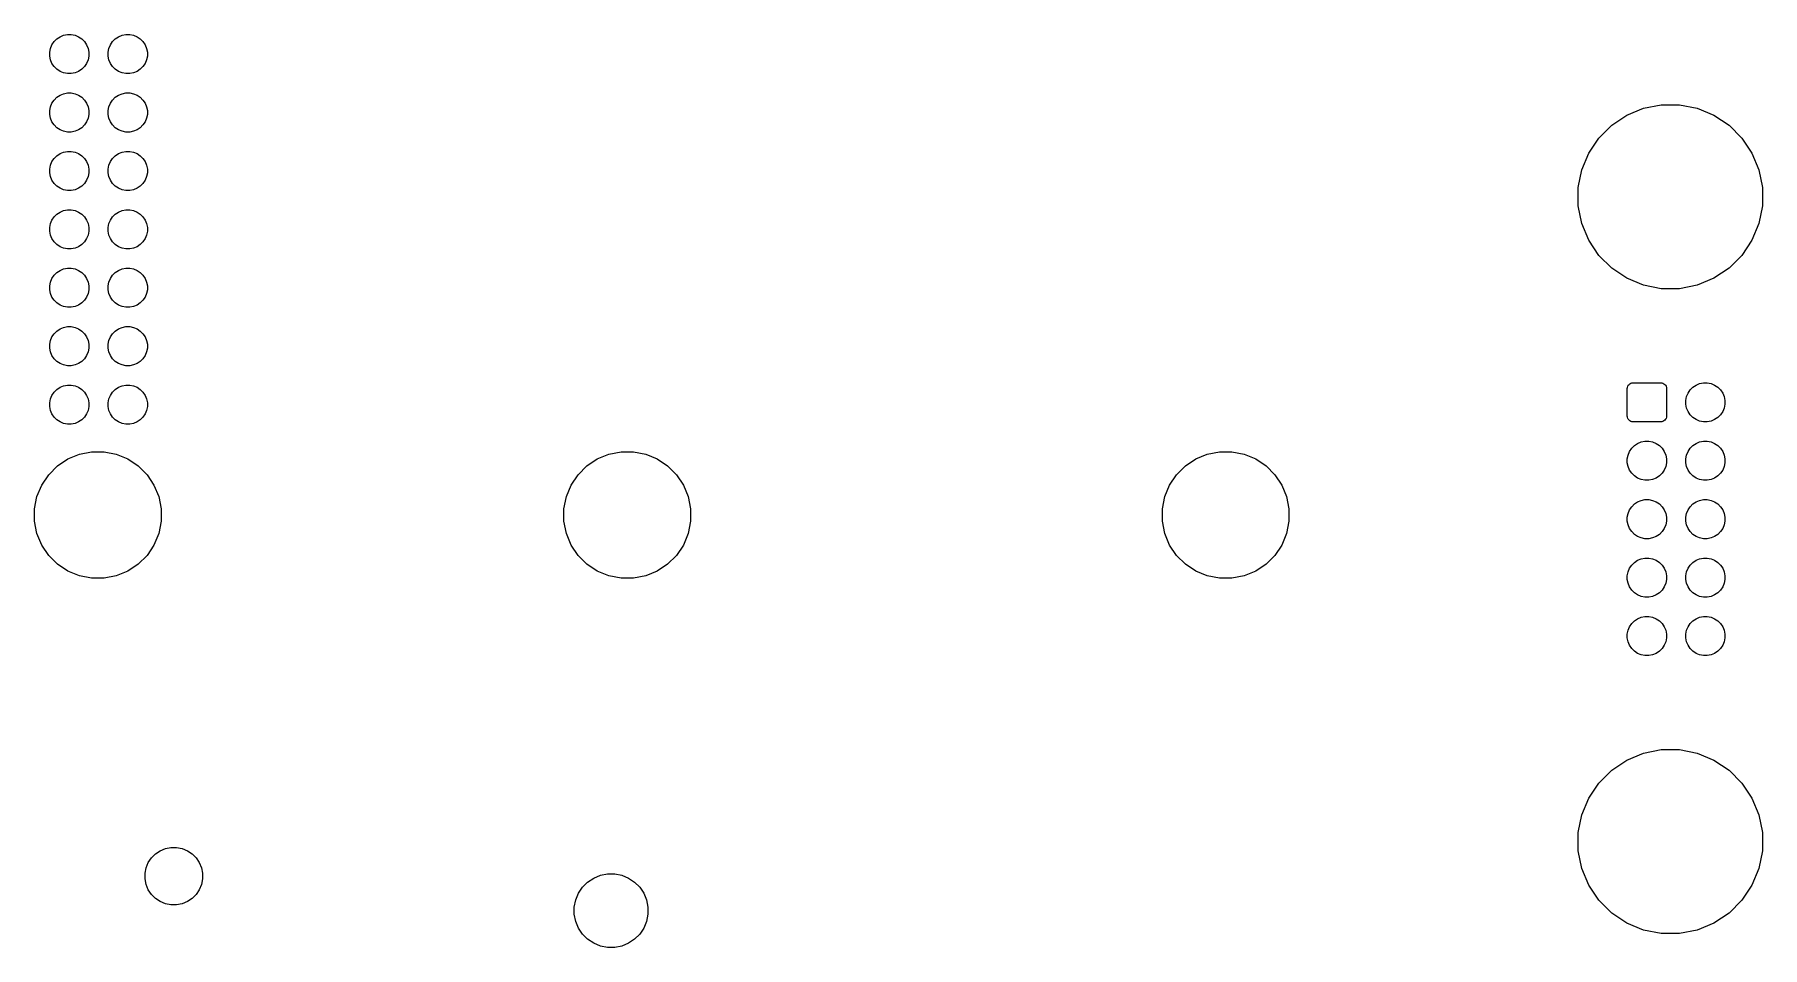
# Model space of a CAD drawing. Extents: x 52 to 127, y -189 to -26.
# Drawn here: x 52 to 127, y -146.6 to -106.9 of the extents above; entities that cross this region are included whole.
import ezdxf

# ---------------------------------------------------------------- set-up
doc = ezdxf.new("R2010")
doc.units = 0
doc.layers.add('BLACK', color=7, linetype='CONTINUOUS')

msp = doc.modelspace()

# ---------------------------------------------------------------- linework, layer by layer
at = {"layer": 'BLACK', "linetype": 'CONTINUOUS'}
for p, q in [((52.7067, -107.357), (52.7998, -107.218)), ((52.7998, -107.218), (52.9182, -107.1)), ((52.9182, -107.1), (53.0574, -107.007)), ((53.0574, -107.007), (53.2121, -106.943)), ((53.2121, -106.943), (53.3763, -106.91)), ((53.3763, -106.91), (53.5437, -106.91)), ((53.5437, -106.91), (53.7079, -106.943)), ((53.7079, -106.943), (53.8626, -107.007)), ((53.8626, -107.007), (54.0018, -107.1)), ((54.0018, -107.1), (54.1202, -107.218)), ((54.1202, -107.218), (54.2133, -107.357)), ((55.2467, -107.357), (55.3398, -107.218)), ((55.3398, -107.218), (55.4582, -107.1)), ((55.4582, -107.1), (55.5974, -107.007)), ((55.5974, -107.007), (55.7521, -106.943)), ((55.7521, -106.943), (55.9163, -106.91)), ((55.9163, -106.91), (56.0837, -106.91)), ((56.0837, -106.91), (56.2479, -106.943)), ((56.2479, -106.943), (56.4026, -107.007)), ((56.4026, -107.007), (56.5418, -107.1)), ((56.5418, -107.1), (56.6602, -107.218)), ((56.6602, -107.218), (56.7533, -107.357)), ((52.61, -107.676), (52.6427, -107.512)), ((52.61, -107.844), (52.61, -107.676)), ((52.6427, -108.008), (52.61, -107.844)), ((52.6427, -107.512), (52.7067, -107.357)), ((52.7067, -108.163), (52.6427, -108.008)), ((54.2133, -107.357), (54.2773, -107.512)), ((54.2773, -108.008), (54.2133, -108.163)), ((54.2773, -107.512), (54.31, -107.676)), ((54.31, -107.844), (54.2773, -108.008)), ((54.31, -107.676), (54.31, -107.844)), ((55.15, -107.676), (55.1827, -107.512)), ((55.15, -107.844), (55.15, -107.676)), ((55.1827, -108.008), (55.15, -107.844)), ((55.1827, -107.512), (55.2467, -107.357)), ((55.2467, -108.163), (55.1827, -108.008)), ((56.7533, -107.357), (56.8173, -107.512)), ((56.8173, -108.008), (56.7533, -108.163)), ((56.8173, -107.512), (56.85, -107.676)), ((56.85, -107.844), (56.8173, -108.008)), ((56.85, -107.676), (56.85, -107.844)), ((52.7998, -108.302), (52.7067, -108.163)), ((52.9182, -108.42), (52.7998, -108.302)), ((53.0574, -108.513), (52.9182, -108.42)), ((53.2121, -108.577), (53.0574, -108.513)), ((53.3763, -108.61), (53.2121, -108.577)), ((53.5437, -108.61), (53.3763, -108.61)), ((53.7079, -108.577), (53.5437, -108.61)), ((53.8626, -108.513), (53.7079, -108.577)), ((54.0018, -108.42), (53.8626, -108.513)), ((54.1202, -108.302), (54.0018, -108.42)), ((54.2133, -108.163), (54.1202, -108.302)), ((55.3398, -108.302), (55.2467, -108.163)), ((55.4582, -108.42), (55.3398, -108.302)), ((55.5974, -108.513), (55.4582, -108.42)), ((55.7521, -108.577), (55.5974, -108.513)), ((55.9163, -108.61), (55.7521, -108.577)), ((56.0837, -108.61), (55.9163, -108.61)), ((56.2479, -108.577), (56.0837, -108.61)), ((56.4026, -108.513), (56.2479, -108.577)), ((56.5418, -108.42), (56.4026, -108.513)), ((56.6602, -108.302), (56.5418, -108.42)), ((56.7533, -108.163), (56.6602, -108.302)), ((52.9182, -109.64), (53.0574, -109.547)), ((53.0574, -109.547), (53.2121, -109.483)), ((53.2121, -109.483), (53.3763, -109.45)), ((53.3763, -109.45), (53.5437, -109.45)), ((53.5437, -109.45), (53.7079, -109.483)), ((53.7079, -109.483), (53.8626, -109.547)), ((53.8626, -109.547), (54.0018, -109.64)), ((55.4582, -109.64), (55.5974, -109.547)), ((55.5974, -109.547), (55.7521, -109.483)), ((55.7521, -109.483), (55.9163, -109.45)), ((55.9163, -109.45), (56.0837, -109.45)), ((56.0837, -109.45), (56.2479, -109.483)), ((56.2479, -109.483), (56.4026, -109.547)), ((56.4026, -109.547), (56.5418, -109.64)), ((52.61, -110.216), (52.6427, -110.052)), ((52.61, -110.384), (52.61, -110.216)), ((52.6427, -110.052), (52.7067, -109.897)), ((52.7067, -109.897), (52.7998, -109.758)), ((52.7998, -109.758), (52.9182, -109.64)), ((54.0018, -109.64), (54.1202, -109.758)), ((54.1202, -109.758), (54.2133, -109.897)), ((54.2133, -109.897), (54.2773, -110.052)), ((54.2773, -110.052), (54.31, -110.216)), ((54.31, -110.216), (54.31, -110.384)), ((55.15, -110.216), (55.1827, -110.052)), ((55.15, -110.384), (55.15, -110.216)), ((55.1827, -110.052), (55.2467, -109.897)), ((55.2467, -109.897), (55.3398, -109.758)), ((55.3398, -109.758), (55.4582, -109.64)), ((56.5418, -109.64), (56.6602, -109.758)), ((56.6602, -109.758), (56.7533, -109.897)), ((56.7533, -109.897), (56.8173, -110.052)), ((56.8173, -110.052), (56.85, -110.216)), ((56.85, -110.216), (56.85, -110.384)), ((121.125, -110.415), (121.853, -110.114)), ((121.853, -110.114), (122.626, -109.96)), ((122.626, -109.96), (123.414, -109.96)), ((123.414, -109.96), (124.187, -110.114)), ((124.187, -110.114), (124.915, -110.415)), ((52.6427, -110.548), (52.61, -110.384)), ((52.7067, -110.703), (52.6427, -110.548)), ((52.7998, -110.842), (52.7067, -110.703)), ((52.9182, -110.96), (52.7998, -110.842)), ((53.0574, -111.053), (52.9182, -110.96)), ((53.2121, -111.117), (53.0574, -111.053)), ((53.8626, -111.053), (53.7079, -111.117)), ((54.0018, -110.96), (53.8626, -111.053)), ((54.1202, -110.842), (54.0018, -110.96)), ((54.2133, -110.703), (54.1202, -110.842)), ((54.2773, -110.548), (54.2133, -110.703)), ((54.31, -110.384), (54.2773, -110.548)), ((55.1827, -110.548), (55.15, -110.384)), ((55.2467, -110.703), (55.1827, -110.548)), ((55.3398, -110.842), (55.2467, -110.703)), ((55.4582, -110.96), (55.3398, -110.842)), ((55.5974, -111.053), (55.4582, -110.96)), ((55.7521, -111.117), (55.5974, -111.053)), ((56.4026, -111.053), (56.2479, -111.117)), ((56.5418, -110.96), (56.4026, -111.053)), ((56.6602, -110.842), (56.5418, -110.96)), ((56.7533, -110.703), (56.6602, -110.842)), ((56.8173, -110.548), (56.7533, -110.703)), ((56.85, -110.384), (56.8173, -110.548)), ((119.913, -111.41), (120.47, -110.853)), ((120.47, -110.853), (121.125, -110.415)), ((124.915, -110.415), (125.57, -110.853)), ((125.57, -110.853), (126.127, -111.41)), ((53.3763, -111.15), (53.2121, -111.117)), ((53.5437, -111.15), (53.3763, -111.15)), ((53.7079, -111.117), (53.5437, -111.15)), ((55.9163, -111.15), (55.7521, -111.117)), ((56.0837, -111.15), (55.9163, -111.15)), ((56.2479, -111.117), (56.0837, -111.15)), ((119.475, -112.065), (119.913, -111.41)), ((126.127, -111.41), (126.565, -112.065)), ((52.61, -112.756), (52.6427, -112.592)), ((52.6427, -112.592), (52.7067, -112.437)), ((52.7067, -112.437), (52.7998, -112.298)), ((52.7998, -112.298), (52.9182, -112.18)), ((52.9182, -112.18), (53.0574, -112.087)), ((53.0574, -112.087), (53.2121, -112.023)), ((53.2121, -112.023), (53.3763, -111.99)), ((53.3763, -111.99), (53.5437, -111.99)), ((53.5437, -111.99), (53.7079, -112.023)), ((53.7079, -112.023), (53.8626, -112.087)), ((53.8626, -112.087), (54.0018, -112.18)), ((54.0018, -112.18), (54.1202, -112.298)), ((54.1202, -112.298), (54.2133, -112.437)), ((54.2133, -112.437), (54.2773, -112.592)), ((54.2773, -112.592), (54.31, -112.756)), ((55.15, -112.756), (55.1827, -112.592)), ((55.1827, -112.592), (55.2467, -112.437)), ((55.2467, -112.437), (55.3398, -112.298)), ((55.3398, -112.298), (55.4582, -112.18)), ((55.4582, -112.18), (55.5974, -112.087)), ((55.5974, -112.087), (55.7521, -112.023)), ((55.7521, -112.023), (55.9163, -111.99)), ((55.9163, -111.99), (56.0837, -111.99)), ((56.0837, -111.99), (56.2479, -112.023)), ((56.2479, -112.023), (56.4026, -112.087)), ((56.4026, -112.087), (56.5418, -112.18)), ((56.5418, -112.18), (56.6602, -112.298)), ((56.6602, -112.298), (56.7533, -112.437)), ((56.7533, -112.437), (56.8173, -112.592)), ((56.8173, -112.592), (56.85, -112.756)), ((119.174, -112.793), (119.475, -112.065)), ((126.565, -112.065), (126.866, -112.793)), ((52.61, -112.924), (52.61, -112.756)), ((52.6427, -113.088), (52.61, -112.924)), ((52.7067, -113.243), (52.6427, -113.088)), ((52.7998, -113.382), (52.7067, -113.243)), ((54.2133, -113.243), (54.1202, -113.382)), ((54.2773, -113.088), (54.2133, -113.243)), ((54.31, -112.924), (54.2773, -113.088)), ((54.31, -112.756), (54.31, -112.924)), ((55.15, -112.924), (55.15, -112.756)), ((55.1827, -113.088), (55.15, -112.924)), ((55.2467, -113.243), (55.1827, -113.088)), ((55.3398, -113.382), (55.2467, -113.243)), ((56.7533, -113.243), (56.6602, -113.382)), ((56.8173, -113.088), (56.7533, -113.243)), ((56.85, -112.924), (56.8173, -113.088)), ((56.85, -112.756), (56.85, -112.924)), ((119.02, -113.566), (119.174, -112.793)), ((126.866, -112.793), (127.02, -113.566)), ((52.9182, -113.5), (52.7998, -113.382)), ((53.0574, -113.593), (52.9182, -113.5)), ((53.2121, -113.657), (53.0574, -113.593)), ((53.3763, -113.69), (53.2121, -113.657)), ((53.5437, -113.69), (53.3763, -113.69)), ((53.7079, -113.657), (53.5437, -113.69)), ((53.8626, -113.593), (53.7079, -113.657)), ((54.0018, -113.5), (53.8626, -113.593)), ((54.1202, -113.382), (54.0018, -113.5)), ((55.4582, -113.5), (55.3398, -113.382)), ((55.5974, -113.593), (55.4582, -113.5)), ((55.7521, -113.657), (55.5974, -113.593)), ((55.9163, -113.69), (55.7521, -113.657)), ((56.0837, -113.69), (55.9163, -113.69)), ((56.2479, -113.657), (56.0837, -113.69)), ((56.4026, -113.593), (56.2479, -113.657)), ((56.5418, -113.5), (56.4026, -113.593)), ((56.6602, -113.382), (56.5418, -113.5)), ((119.02, -114.354), (119.02, -113.566)), ((127.02, -113.566), (127.02, -114.354)), ((52.7067, -114.977), (52.7998, -114.838)), ((52.7998, -114.838), (52.9182, -114.72)), ((52.9182, -114.72), (53.0574, -114.627)), ((53.0574, -114.627), (53.2121, -114.563)), ((53.2121, -114.563), (53.3763, -114.53)), ((53.3763, -114.53), (53.5437, -114.53)), ((53.5437, -114.53), (53.7079, -114.563)), ((53.7079, -114.563), (53.8626, -114.627)), ((53.8626, -114.627), (54.0018, -114.72)), ((54.0018, -114.72), (54.1202, -114.838)), ((54.1202, -114.838), (54.2133, -114.977)), ((55.2467, -114.977), (55.3398, -114.838)), ((55.3398, -114.838), (55.4582, -114.72)), ((55.4582, -114.72), (55.5974, -114.627)), ((55.5974, -114.627), (55.7521, -114.563)), ((55.7521, -114.563), (55.9163, -114.53)), ((55.9163, -114.53), (56.0837, -114.53)), ((56.0837, -114.53), (56.2479, -114.563)), ((56.2479, -114.563), (56.4026, -114.627)), ((56.4026, -114.627), (56.5418, -114.72)), ((56.5418, -114.72), (56.6602, -114.838)), ((56.6602, -114.838), (56.7533, -114.977)), ((119.174, -115.127), (119.02, -114.354)), ((127.02, -114.354), (126.866, -115.127)), ((52.61, -115.296), (52.6427, -115.132)), ((52.61, -115.464), (52.61, -115.296)), ((52.6427, -115.628), (52.61, -115.464)), ((52.6427, -115.132), (52.7067, -114.977)), ((54.2133, -114.977), (54.2773, -115.132)), ((54.2773, -115.132), (54.31, -115.296)), ((54.31, -115.464), (54.2773, -115.628)), ((54.31, -115.296), (54.31, -115.464)), ((55.15, -115.296), (55.1827, -115.132)), ((55.15, -115.464), (55.15, -115.296)), ((55.1827, -115.628), (55.15, -115.464)), ((55.1827, -115.132), (55.2467, -114.977)), ((56.7533, -114.977), (56.8173, -115.132)), ((56.8173, -115.132), (56.85, -115.296)), ((56.85, -115.464), (56.8173, -115.628)), ((56.85, -115.296), (56.85, -115.464)), ((119.475, -115.855), (119.174, -115.127)), ((126.866, -115.127), (126.565, -115.855)), ((52.7067, -115.783), (52.6427, -115.628)), ((52.7998, -115.922), (52.7067, -115.783)), ((52.9182, -116.04), (52.7998, -115.922)), ((53.0574, -116.133), (52.9182, -116.04)), ((53.2121, -116.197), (53.0574, -116.133)), ((53.3763, -116.23), (53.2121, -116.197)), ((53.5437, -116.23), (53.3763, -116.23)), ((53.7079, -116.197), (53.5437, -116.23)), ((53.8626, -116.133), (53.7079, -116.197)), ((54.0018, -116.04), (53.8626, -116.133)), ((54.1202, -115.922), (54.0018, -116.04)), ((54.2133, -115.783), (54.1202, -115.922)), ((54.2773, -115.628), (54.2133, -115.783)), ((55.2467, -115.783), (55.1827, -115.628)), ((55.3398, -115.922), (55.2467, -115.783)), ((55.4582, -116.04), (55.3398, -115.922)), ((55.5974, -116.133), (55.4582, -116.04)), ((55.7521, -116.197), (55.5974, -116.133)), ((55.9163, -116.23), (55.7521, -116.197)), ((56.0837, -116.23), (55.9163, -116.23)), ((56.2479, -116.197), (56.0837, -116.23)), ((56.4026, -116.133), (56.2479, -116.197)), ((56.5418, -116.04), (56.4026, -116.133)), ((56.6602, -115.922), (56.5418, -116.04)), ((56.7533, -115.783), (56.6602, -115.922)), ((56.8173, -115.628), (56.7533, -115.783)), ((119.913, -116.51), (119.475, -115.855)), ((126.565, -115.855), (126.127, -116.51)), ((53.0574, -117.167), (53.2121, -117.103)), ((53.2121, -117.103), (53.3763, -117.07)), ((53.3763, -117.07), (53.5437, -117.07)), ((53.5437, -117.07), (53.7079, -117.103)), ((53.7079, -117.103), (53.8626, -117.167)), ((55.5974, -117.167), (55.7521, -117.103)), ((55.7521, -117.103), (55.9163, -117.07)), ((55.9163, -117.07), (56.0837, -117.07)), ((56.0837, -117.07), (56.2479, -117.103)), ((56.2479, -117.103), (56.4026, -117.167)), ((120.47, -117.067), (119.913, -116.51)), ((121.125, -117.505), (120.47, -117.067)), ((125.57, -117.067), (124.915, -117.505)), ((126.127, -116.51), (125.57, -117.067)), ((52.61, -117.836), (52.6427, -117.672)), ((52.61, -118.004), (52.61, -117.836)), ((52.6427, -117.672), (52.7067, -117.517)), ((52.7067, -117.517), (52.7998, -117.378)), ((52.7998, -117.378), (52.9182, -117.26)), ((52.9182, -117.26), (53.0574, -117.167)), ((53.8626, -117.167), (54.0018, -117.26)), ((54.0018, -117.26), (54.1202, -117.378)), ((54.1202, -117.378), (54.2133, -117.517)), ((54.2133, -117.517), (54.2773, -117.672)), ((54.2773, -117.672), (54.31, -117.836)), ((54.31, -117.836), (54.31, -118.004)), ((55.15, -117.836), (55.1827, -117.672)), ((55.15, -118.004), (55.15, -117.836)), ((55.1827, -117.672), (55.2467, -117.517)), ((55.2467, -117.517), (55.3398, -117.378)), ((55.3398, -117.378), (55.4582, -117.26)), ((55.4582, -117.26), (55.5974, -117.167)), ((56.4026, -117.167), (56.5418, -117.26)), ((56.5418, -117.26), (56.6602, -117.378)), ((56.6602, -117.378), (56.7533, -117.517)), ((56.7533, -117.517), (56.8173, -117.672)), ((56.8173, -117.672), (56.85, -117.836)), ((56.85, -117.836), (56.85, -118.004)), ((121.853, -117.806), (121.125, -117.505)), ((122.626, -117.96), (121.853, -117.806)), ((124.187, -117.806), (123.414, -117.96)), ((124.915, -117.505), (124.187, -117.806)), ((52.6427, -118.168), (52.61, -118.004)), ((52.7067, -118.323), (52.6427, -118.168)), ((52.7998, -118.462), (52.7067, -118.323)), ((52.9182, -118.58), (52.7998, -118.462)), ((53.0574, -118.673), (52.9182, -118.58)), ((54.0018, -118.58), (53.8626, -118.673)), ((54.1202, -118.462), (54.0018, -118.58)), ((54.2133, -118.323), (54.1202, -118.462)), ((54.2773, -118.168), (54.2133, -118.323)), ((54.31, -118.004), (54.2773, -118.168)), ((55.1827, -118.168), (55.15, -118.004)), ((55.2467, -118.323), (55.1827, -118.168)), ((55.3398, -118.462), (55.2467, -118.323)), ((55.4582, -118.58), (55.3398, -118.462)), ((55.5974, -118.673), (55.4582, -118.58)), ((56.5418, -118.58), (56.4026, -118.673)), ((56.6602, -118.462), (56.5418, -118.58)), ((56.7533, -118.323), (56.6602, -118.462)), ((56.8173, -118.168), (56.7533, -118.323)), ((56.85, -118.004), (56.8173, -118.168)), ((123.414, -117.96), (122.626, -117.96)), ((53.2121, -118.737), (53.0574, -118.673)), ((53.3763, -118.77), (53.2121, -118.737)), ((53.5437, -118.77), (53.3763, -118.77)), ((53.7079, -118.737), (53.5437, -118.77)), ((53.8626, -118.673), (53.7079, -118.737)), ((55.7521, -118.737), (55.5974, -118.673)), ((55.9163, -118.77), (55.7521, -118.737)), ((56.0837, -118.77), (55.9163, -118.77)), ((56.2479, -118.737), (56.0837, -118.77)), ((56.4026, -118.673), (56.2479, -118.737)), ((52.6427, -120.212), (52.7067, -120.057)), ((52.7067, -120.057), (52.7998, -119.918)), ((52.7998, -119.918), (52.9182, -119.8)), ((52.9182, -119.8), (53.0574, -119.707)), ((53.0574, -119.707), (53.2121, -119.643)), ((53.2121, -119.643), (53.3763, -119.61)), ((53.3763, -119.61), (53.5437, -119.61)), ((53.5437, -119.61), (53.7079, -119.643)), ((53.7079, -119.643), (53.8626, -119.707)), ((53.8626, -119.707), (54.0018, -119.8)), ((54.0018, -119.8), (54.1202, -119.918)), ((54.1202, -119.918), (54.2133, -120.057)), ((54.2133, -120.057), (54.2773, -120.212)), ((55.1827, -120.212), (55.2467, -120.057)), ((55.2467, -120.057), (55.3398, -119.918)), ((55.3398, -119.918), (55.4582, -119.8)), ((55.4582, -119.8), (55.5974, -119.707)), ((55.5974, -119.707), (55.7521, -119.643)), ((55.7521, -119.643), (55.9163, -119.61)), ((55.9163, -119.61), (56.0837, -119.61)), ((56.0837, -119.61), (56.2479, -119.643)), ((56.2479, -119.643), (56.4026, -119.707)), ((56.4026, -119.707), (56.5418, -119.8)), ((56.5418, -119.8), (56.6602, -119.918)), ((56.6602, -119.918), (56.7533, -120.057)), ((56.7533, -120.057), (56.8173, -120.212)), ((52.61, -120.376), (52.6427, -120.212)), ((52.61, -120.544), (52.61, -120.376)), ((52.6427, -120.708), (52.61, -120.544)), ((52.7067, -120.863), (52.6427, -120.708)), ((54.2773, -120.708), (54.2133, -120.863)), ((54.2773, -120.212), (54.31, -120.376)), ((54.31, -120.544), (54.2773, -120.708)), ((54.31, -120.376), (54.31, -120.544)), ((55.15, -120.376), (55.1827, -120.212)), ((55.15, -120.544), (55.15, -120.376)), ((55.1827, -120.708), (55.15, -120.544)), ((55.2467, -120.863), (55.1827, -120.708)), ((56.8173, -120.708), (56.7533, -120.863)), ((56.8173, -120.212), (56.85, -120.376)), ((56.85, -120.544), (56.8173, -120.708)), ((56.85, -120.376), (56.85, -120.544)), ((52.7998, -121.002), (52.7067, -120.863)), ((52.9182, -121.12), (52.7998, -121.002)), ((53.0574, -121.213), (52.9182, -121.12)), ((53.2121, -121.277), (53.0574, -121.213)), ((53.3763, -121.31), (53.2121, -121.277)), ((53.5437, -121.31), (53.3763, -121.31)), ((53.7079, -121.277), (53.5437, -121.31)), ((53.8626, -121.213), (53.7079, -121.277)), ((54.0018, -121.12), (53.8626, -121.213)), ((54.1202, -121.002), (54.0018, -121.12)), ((54.2133, -120.863), (54.1202, -121.002)), ((55.3398, -121.002), (55.2467, -120.863)), ((55.4582, -121.12), (55.3398, -121.002)), ((55.5974, -121.213), (55.4582, -121.12)), ((55.7521, -121.277), (55.5974, -121.213)), ((55.9163, -121.31), (55.7521, -121.277)), ((56.0837, -121.31), (55.9163, -121.31)), ((56.2479, -121.277), (56.0837, -121.31)), ((56.4026, -121.213), (56.2479, -121.277)), ((56.5418, -121.12), (56.4026, -121.213)), ((56.6602, -121.002), (56.5418, -121.12)), ((56.7533, -120.863), (56.6602, -121.002)), ((52.7998, -122.458), (52.9182, -122.34)), ((52.9182, -122.34), (53.0574, -122.247)), ((53.0574, -122.247), (53.2121, -122.183)), ((53.2121, -122.183), (53.3763, -122.15)), ((53.3763, -122.15), (53.5437, -122.15)), ((53.5437, -122.15), (53.7079, -122.183)), ((53.7079, -122.183), (53.8626, -122.247)), ((53.8626, -122.247), (54.0018, -122.34)), ((54.0018, -122.34), (54.1202, -122.458)), ((55.3398, -122.458), (55.4582, -122.34)), ((55.4582, -122.34), (55.5974, -122.247)), ((55.5974, -122.247), (55.7521, -122.183)), ((55.7521, -122.183), (55.9163, -122.15)), ((55.9163, -122.15), (56.0837, -122.15)), ((56.0837, -122.15), (56.2479, -122.183)), ((56.2479, -122.183), (56.4026, -122.247)), ((56.4026, -122.247), (56.5418, -122.34)), ((56.5418, -122.34), (56.6602, -122.458)), ((121.15, -122.3), (121.155, -122.251)), ((121.15, -123.5), (121.15, -122.3)), ((121.155, -122.251), (121.169, -122.204)), ((121.169, -122.204), (121.192, -122.161)), ((121.192, -122.161), (121.223, -122.123)), ((121.223, -122.123), (121.261, -122.092)), ((121.261, -122.092), (121.304, -122.069)), ((121.304, -122.069), (121.351, -122.055)), ((121.351, -122.055), (121.4, -122.05)), ((121.4, -122.05), (122.6, -122.05)), ((122.6, -122.05), (122.649, -122.055)), ((122.649, -122.055), (122.696, -122.069)), ((122.696, -122.069), (122.739, -122.092)), ((122.739, -122.092), (122.777, -122.123)), ((122.777, -122.123), (122.808, -122.161)), ((122.808, -122.161), (122.831, -122.204)), ((122.831, -122.204), (122.845, -122.251)), ((122.845, -122.251), (122.85, -122.3)), ((122.85, -122.3), (122.85, -123.5)), ((123.787, -122.497), (123.88, -122.358)), ((123.88, -122.358), (123.998, -122.24)), ((123.998, -122.24), (124.137, -122.147)), ((124.137, -122.147), (124.292, -122.083)), ((124.292, -122.083), (124.456, -122.05)), ((124.456, -122.05), (124.624, -122.05)), ((124.624, -122.05), (124.788, -122.083)), ((124.788, -122.083), (124.943, -122.147)), ((124.943, -122.147), (125.082, -122.24)), ((125.082, -122.24), (125.2, -122.358)), ((125.2, -122.358), (125.293, -122.497)), ((52.61, -122.916), (52.6427, -122.752)), ((52.61, -123.084), (52.61, -122.916)), ((52.6427, -123.248), (52.61, -123.084)), ((52.6427, -122.752), (52.7067, -122.597)), ((52.7067, -122.597), (52.7998, -122.458)), ((54.1202, -122.458), (54.2133, -122.597)), ((54.2133, -122.597), (54.2773, -122.752)), ((54.2773, -122.752), (54.31, -122.916)), ((54.31, -123.084), (54.2773, -123.248)), ((54.31, -122.916), (54.31, -123.084)), ((55.15, -122.916), (55.1827, -122.752)), ((55.15, -123.084), (55.15, -122.916)), ((55.1827, -123.248), (55.15, -123.084)), ((55.1827, -122.752), (55.2467, -122.597)), ((55.2467, -122.597), (55.3398, -122.458)), ((56.6602, -122.458), (56.7533, -122.597)), ((56.7533, -122.597), (56.8173, -122.752)), ((56.8173, -122.752), (56.85, -122.916)), ((56.85, -123.084), (56.8173, -123.248)), ((56.85, -122.916), (56.85, -123.084)), ((123.69, -122.816), (123.723, -122.652)), ((123.69, -122.984), (123.69, -122.816)), ((123.723, -123.148), (123.69, -122.984)), ((123.723, -122.652), (123.787, -122.497)), ((125.293, -122.497), (125.357, -122.652)), ((125.357, -122.652), (125.39, -122.816)), ((125.39, -122.984), (125.357, -123.148)), ((125.39, -122.816), (125.39, -122.984)), ((52.7067, -123.403), (52.6427, -123.248)), ((52.7998, -123.542), (52.7067, -123.403)), ((52.9182, -123.66), (52.7998, -123.542)), ((53.0574, -123.753), (52.9182, -123.66)), ((53.2121, -123.817), (53.0574, -123.753)), ((53.3763, -123.85), (53.2121, -123.817)), ((53.5437, -123.85), (53.3763, -123.85)), ((53.7079, -123.817), (53.5437, -123.85)), ((53.8626, -123.753), (53.7079, -123.817)), ((54.0018, -123.66), (53.8626, -123.753)), ((54.1202, -123.542), (54.0018, -123.66)), ((54.2133, -123.403), (54.1202, -123.542)), ((54.2773, -123.248), (54.2133, -123.403)), ((55.2467, -123.403), (55.1827, -123.248)), ((55.3398, -123.542), (55.2467, -123.403)), ((55.4582, -123.66), (55.3398, -123.542)), ((55.5974, -123.753), (55.4582, -123.66)), ((55.7521, -123.817), (55.5974, -123.753)), ((55.9163, -123.85), (55.7521, -123.817)), ((56.0837, -123.85), (55.9163, -123.85)), ((56.2479, -123.817), (56.0837, -123.85)), ((56.4026, -123.753), (56.2479, -123.817)), ((56.5418, -123.66), (56.4026, -123.753)), ((56.6602, -123.542), (56.5418, -123.66)), ((56.7533, -123.403), (56.6602, -123.542)), ((56.8173, -123.248), (56.7533, -123.403)), ((121.155, -123.549), (121.15, -123.5)), ((121.169, -123.596), (121.155, -123.549)), ((121.192, -123.639), (121.169, -123.596)), ((121.223, -123.677), (121.192, -123.639)), ((121.261, -123.708), (121.223, -123.677)), ((121.304, -123.731), (121.261, -123.708)), ((121.351, -123.745), (121.304, -123.731)), ((121.4, -123.75), (121.351, -123.745)), ((122.6, -123.75), (121.4, -123.75)), ((122.649, -123.745), (122.6, -123.75)), ((122.696, -123.731), (122.649, -123.745)), ((122.739, -123.708), (122.696, -123.731)), ((122.777, -123.677), (122.739, -123.708)), ((122.808, -123.639), (122.777, -123.677)), ((122.831, -123.596), (122.808, -123.639)), ((122.845, -123.549), (122.831, -123.596)), ((122.85, -123.5), (122.845, -123.549)), ((123.787, -123.303), (123.723, -123.148)), ((123.88, -123.442), (123.787, -123.303)), ((123.998, -123.56), (123.88, -123.442)), ((124.137, -123.653), (123.998, -123.56)), ((124.292, -123.717), (124.137, -123.653)), ((124.456, -123.75), (124.292, -123.717)), ((124.624, -123.75), (124.456, -123.75)), ((124.788, -123.717), (124.624, -123.75)), ((124.943, -123.653), (124.788, -123.717)), ((125.082, -123.56), (124.943, -123.653)), ((125.2, -123.442), (125.082, -123.56)), ((125.293, -123.303), (125.2, -123.442)), ((125.357, -123.148), (125.293, -123.303)), ((121.752, -124.623), (121.916, -124.59)), ((121.916, -124.59), (122.084, -124.59)), ((122.084, -124.59), (122.248, -124.623)), ((124.292, -124.623), (124.456, -124.59)), ((124.456, -124.59), (124.624, -124.59)), ((124.624, -124.59), (124.788, -124.623)), ((52.947, -125.664), (53.3974, -125.363)), ((53.3974, -125.363), (53.8979, -125.156)), ((53.8979, -125.156), (54.4291, -125.05)), ((54.4291, -125.05), (54.9709, -125.05)), ((54.9709, -125.05), (55.5021, -125.156)), ((55.5021, -125.156), (56.0026, -125.363)), ((56.0026, -125.363), (56.453, -125.664)), ((75.947, -125.664), (76.3974, -125.363)), ((76.3974, -125.363), (76.8979, -125.156)), ((76.8979, -125.156), (77.4291, -125.05)), ((77.4291, -125.05), (77.9709, -125.05)), ((77.9709, -125.05), (78.5021, -125.156)), ((78.5021, -125.156), (79.0026, -125.363)), ((79.0026, -125.363), (79.453, -125.664)), ((101.947, -125.664), (102.397, -125.363)), ((102.397, -125.363), (102.898, -125.156)), ((102.898, -125.156), (103.429, -125.05)), ((103.429, -125.05), (103.971, -125.05)), ((103.971, -125.05), (104.502, -125.156)), ((104.502, -125.156), (105.003, -125.363)), ((105.003, -125.363), (105.453, -125.664)), ((121.15, -125.356), (121.183, -125.192)), ((121.15, -125.524), (121.15, -125.356)), ((121.183, -125.192), (121.247, -125.037)), ((121.247, -125.037), (121.34, -124.898)), ((121.34, -124.898), (121.458, -124.78)), ((121.458, -124.78), (121.597, -124.687)), ((121.597, -124.687), (121.752, -124.623)), ((122.248, -124.623), (122.403, -124.687)), ((122.403, -124.687), (122.542, -124.78)), ((122.542, -124.78), (122.66, -124.898)), ((122.66, -124.898), (122.753, -125.037)), ((122.753, -125.037), (122.817, -125.192)), ((122.817, -125.192), (122.85, -125.356)), ((122.85, -125.356), (122.85, -125.524)), ((123.69, -125.356), (123.723, -125.192)), ((123.69, -125.524), (123.69, -125.356)), ((123.723, -125.192), (123.787, -125.037)), ((123.787, -125.037), (123.88, -124.898)), ((123.88, -124.898), (123.998, -124.78)), ((123.998, -124.78), (124.137, -124.687)), ((124.137, -124.687), (124.292, -124.623)), ((124.788, -124.623), (124.943, -124.687)), ((124.943, -124.687), (125.082, -124.78)), ((125.082, -124.78), (125.2, -124.898)), ((125.2, -124.898), (125.293, -125.037)), ((125.293, -125.037), (125.357, -125.192)), ((125.357, -125.192), (125.39, -125.356)), ((125.39, -125.356), (125.39, -125.524)), ((52.263, -126.497), (52.5639, -126.047)), ((52.5639, -126.047), (52.947, -125.664)), ((56.453, -125.664), (56.8361, -126.047)), ((56.8361, -126.047), (57.137, -126.497)), ((75.263, -126.497), (75.5639, -126.047)), ((75.5639, -126.047), (75.947, -125.664)), ((79.453, -125.664), (79.8361, -126.047)), ((79.8361, -126.047), (80.137, -126.497)), ((101.263, -126.497), (101.564, -126.047)), ((101.564, -126.047), (101.947, -125.664)), ((105.453, -125.664), (105.836, -126.047)), ((105.836, -126.047), (106.137, -126.497)), ((121.183, -125.688), (121.15, -125.524)), ((121.247, -125.843), (121.183, -125.688)), ((121.34, -125.982), (121.247, -125.843)), ((121.458, -126.1), (121.34, -125.982)), ((121.597, -126.193), (121.458, -126.1)), ((122.542, -126.1), (122.403, -126.193)), ((122.66, -125.982), (122.542, -126.1)), ((122.753, -125.843), (122.66, -125.982)), ((122.817, -125.688), (122.753, -125.843)), ((122.85, -125.524), (122.817, -125.688)), ((123.723, -125.688), (123.69, -125.524)), ((123.787, -125.843), (123.723, -125.688)), ((123.88, -125.982), (123.787, -125.843)), ((123.998, -126.1), (123.88, -125.982)), ((124.137, -126.193), (123.998, -126.1)), ((125.082, -126.1), (124.943, -126.193)), ((125.2, -125.982), (125.082, -126.1)), ((125.293, -125.843), (125.2, -125.982)), ((125.357, -125.688), (125.293, -125.843)), ((125.39, -125.524), (125.357, -125.688)), ((52.0557, -126.998), (52.263, -126.497)), ((57.137, -126.497), (57.3443, -126.998)), ((75.0557, -126.998), (75.263, -126.497)), ((80.137, -126.497), (80.3443, -126.998)), ((101.056, -126.998), (101.263, -126.497)), ((106.137, -126.497), (106.344, -126.998)), ((121.752, -126.257), (121.597, -126.193)), ((121.916, -126.29), (121.752, -126.257)), ((122.084, -126.29), (121.916, -126.29)), ((122.248, -126.257), (122.084, -126.29)), ((122.403, -126.193), (122.248, -126.257)), ((124.292, -126.257), (124.137, -126.193)), ((124.456, -126.29), (124.292, -126.257)), ((124.624, -126.29), (124.456, -126.29)), ((124.788, -126.257), (124.624, -126.29)), ((124.943, -126.193), (124.788, -126.257)), ((51.95, -127.529), (52.0557, -126.998)), ((51.95, -128.071), (51.95, -127.529)), ((57.3443, -126.998), (57.45, -127.529)), ((57.45, -127.529), (57.45, -128.071)), ((74.95, -127.529), (75.0557, -126.998)), ((74.95, -128.071), (74.95, -127.529)), ((80.3443, -126.998), (80.45, -127.529)), ((80.45, -127.529), (80.45, -128.071)), ((100.95, -127.529), (101.056, -126.998)), ((100.95, -128.071), (100.95, -127.529)), ((106.344, -126.998), (106.45, -127.529)), ((106.45, -127.529), (106.45, -128.071)), ((121.183, -127.732), (121.247, -127.577)), ((121.247, -127.577), (121.34, -127.438)), ((121.34, -127.438), (121.458, -127.32)), ((121.458, -127.32), (121.597, -127.227)), ((121.597, -127.227), (121.752, -127.163)), ((121.752, -127.163), (121.916, -127.13)), ((121.916, -127.13), (122.084, -127.13)), ((122.084, -127.13), (122.248, -127.163)), ((122.248, -127.163), (122.403, -127.227)), ((122.403, -127.227), (122.542, -127.32)), ((122.542, -127.32), (122.66, -127.438)), ((122.66, -127.438), (122.753, -127.577)), ((122.753, -127.577), (122.817, -127.732)), ((123.723, -127.732), (123.787, -127.577)), ((123.787, -127.577), (123.88, -127.438)), ((123.88, -127.438), (123.998, -127.32)), ((123.998, -127.32), (124.137, -127.227)), ((124.137, -127.227), (124.292, -127.163)), ((124.292, -127.163), (124.456, -127.13)), ((124.456, -127.13), (124.624, -127.13)), ((124.624, -127.13), (124.788, -127.163)), ((124.788, -127.163), (124.943, -127.227)), ((124.943, -127.227), (125.082, -127.32)), ((125.082, -127.32), (125.2, -127.438)), ((125.2, -127.438), (125.293, -127.577)), ((125.293, -127.577), (125.357, -127.732)), ((52.0557, -128.602), (51.95, -128.071)), ((57.45, -128.071), (57.3443, -128.602)), ((75.0557, -128.602), (74.95, -128.071)), ((80.45, -128.071), (80.3443, -128.602)), ((101.056, -128.602), (100.95, -128.071)), ((106.45, -128.071), (106.344, -128.602)), ((121.15, -127.896), (121.183, -127.732)), ((121.15, -128.064), (121.15, -127.896)), ((121.183, -128.228), (121.15, -128.064)), ((121.247, -128.383), (121.183, -128.228)), ((122.817, -128.228), (122.753, -128.383)), ((122.817, -127.732), (122.85, -127.896)), ((122.85, -128.064), (122.817, -128.228)), ((122.85, -127.896), (122.85, -128.064)), ((123.69, -127.896), (123.723, -127.732)), ((123.69, -128.064), (123.69, -127.896)), ((123.723, -128.228), (123.69, -128.064)), ((123.787, -128.383), (123.723, -128.228)), ((125.357, -128.228), (125.293, -128.383)), ((125.357, -127.732), (125.39, -127.896)), ((125.39, -128.064), (125.357, -128.228)), ((125.39, -127.896), (125.39, -128.064)), ((52.263, -129.103), (52.0557, -128.602)), ((52.5639, -129.553), (52.263, -129.103)), ((57.137, -129.103), (56.8361, -129.553)), ((57.3443, -128.602), (57.137, -129.103)), ((75.263, -129.103), (75.0557, -128.602)), ((75.5639, -129.553), (75.263, -129.103)), ((80.137, -129.103), (79.8361, -129.553)), ((80.3443, -128.602), (80.137, -129.103)), ((101.263, -129.103), (101.056, -128.602)), ((101.564, -129.553), (101.263, -129.103)), ((106.137, -129.103), (105.836, -129.553)), ((106.344, -128.602), (106.137, -129.103)), ((121.34, -128.522), (121.247, -128.383)), ((121.458, -128.64), (121.34, -128.522)), ((121.597, -128.733), (121.458, -128.64)), ((121.752, -128.797), (121.597, -128.733)), ((121.916, -128.83), (121.752, -128.797)), ((122.084, -128.83), (121.916, -128.83)), ((122.248, -128.797), (122.084, -128.83)), ((122.403, -128.733), (122.248, -128.797)), ((122.542, -128.64), (122.403, -128.733)), ((122.66, -128.522), (122.542, -128.64)), ((122.753, -128.383), (122.66, -128.522)), ((123.88, -128.522), (123.787, -128.383)), ((123.998, -128.64), (123.88, -128.522)), ((124.137, -128.733), (123.998, -128.64)), ((124.292, -128.797), (124.137, -128.733)), ((124.456, -128.83), (124.292, -128.797)), ((124.624, -128.83), (124.456, -128.83)), ((124.788, -128.797), (124.624, -128.83)), ((124.943, -128.733), (124.788, -128.797)), ((125.082, -128.64), (124.943, -128.733)), ((125.2, -128.522), (125.082, -128.64)), ((125.293, -128.383), (125.2, -128.522)), ((52.947, -129.936), (52.5639, -129.553)), ((56.8361, -129.553), (56.453, -129.936)), ((75.947, -129.936), (75.5639, -129.553)), ((79.8361, -129.553), (79.453, -129.936)), ((101.947, -129.936), (101.564, -129.553)), ((105.836, -129.553), (105.453, -129.936)), ((121.34, -129.978), (121.458, -129.86)), ((121.458, -129.86), (121.597, -129.767)), ((121.597, -129.767), (121.752, -129.703)), ((121.752, -129.703), (121.916, -129.67)), ((121.916, -129.67), (122.084, -129.67)), ((122.084, -129.67), (122.248, -129.703)), ((122.248, -129.703), (122.403, -129.767)), ((122.403, -129.767), (122.542, -129.86)), ((122.542, -129.86), (122.66, -129.978)), ((123.88, -129.978), (123.998, -129.86)), ((123.998, -129.86), (124.137, -129.767)), ((124.137, -129.767), (124.292, -129.703)), ((124.292, -129.703), (124.456, -129.67)), ((124.456, -129.67), (124.624, -129.67)), ((124.624, -129.67), (124.788, -129.703)), ((124.788, -129.703), (124.943, -129.767)), ((124.943, -129.767), (125.082, -129.86)), ((125.082, -129.86), (125.2, -129.978)), ((53.3974, -130.237), (52.947, -129.936)), ((53.8979, -130.444), (53.3974, -130.237)), ((54.4291, -130.55), (53.8979, -130.444)), ((54.9709, -130.55), (54.4291, -130.55)), ((55.5021, -130.444), (54.9709, -130.55)), ((56.0026, -130.237), (55.5021, -130.444)), ((56.453, -129.936), (56.0026, -130.237)), ((76.3974, -130.237), (75.947, -129.936)), ((76.8979, -130.444), (76.3974, -130.237)), ((77.4291, -130.55), (76.8979, -130.444)), ((77.9709, -130.55), (77.4291, -130.55)), ((78.5021, -130.444), (77.9709, -130.55)), ((79.0026, -130.237), (78.5021, -130.444)), ((79.453, -129.936), (79.0026, -130.237)), ((102.397, -130.237), (101.947, -129.936)), ((102.898, -130.444), (102.397, -130.237)), ((103.429, -130.55), (102.898, -130.444)), ((103.971, -130.55), (103.429, -130.55)), ((104.502, -130.444), (103.971, -130.55)), ((105.003, -130.237), (104.502, -130.444)), ((105.453, -129.936), (105.003, -130.237)), ((121.15, -130.436), (121.183, -130.272)), ((121.15, -130.604), (121.15, -130.436)), ((121.183, -130.768), (121.15, -130.604)), ((121.183, -130.272), (121.247, -130.117)), ((121.247, -130.117), (121.34, -129.978)), ((122.66, -129.978), (122.753, -130.117)), ((122.753, -130.117), (122.817, -130.272)), ((122.817, -130.272), (122.85, -130.436)), ((122.85, -130.604), (122.817, -130.768)), ((122.85, -130.436), (122.85, -130.604)), ((123.69, -130.436), (123.723, -130.272)), ((123.69, -130.604), (123.69, -130.436)), ((123.723, -130.768), (123.69, -130.604)), ((123.723, -130.272), (123.787, -130.117)), ((123.787, -130.117), (123.88, -129.978)), ((125.2, -129.978), (125.293, -130.117)), ((125.293, -130.117), (125.357, -130.272)), ((125.357, -130.272), (125.39, -130.436)), ((125.39, -130.604), (125.357, -130.768)), ((125.39, -130.436), (125.39, -130.604)), ((121.247, -130.923), (121.183, -130.768)), ((121.34, -131.062), (121.247, -130.923)), ((121.458, -131.18), (121.34, -131.062)), ((121.597, -131.273), (121.458, -131.18)), ((121.752, -131.337), (121.597, -131.273)), ((121.916, -131.37), (121.752, -131.337)), ((122.084, -131.37), (121.916, -131.37)), ((122.248, -131.337), (122.084, -131.37)), ((122.403, -131.273), (122.248, -131.337)), ((122.542, -131.18), (122.403, -131.273)), ((122.66, -131.062), (122.542, -131.18)), ((122.753, -130.923), (122.66, -131.062)), ((122.817, -130.768), (122.753, -130.923)), ((123.787, -130.923), (123.723, -130.768)), ((123.88, -131.062), (123.787, -130.923)), ((123.998, -131.18), (123.88, -131.062)), ((124.137, -131.273), (123.998, -131.18)), ((124.292, -131.337), (124.137, -131.273)), ((124.456, -131.37), (124.292, -131.337)), ((124.624, -131.37), (124.456, -131.37)), ((124.788, -131.337), (124.624, -131.37)), ((124.943, -131.273), (124.788, -131.337)), ((125.082, -131.18), (124.943, -131.273)), ((125.2, -131.062), (125.082, -131.18)), ((125.293, -130.923), (125.2, -131.062)), ((125.357, -130.768), (125.293, -130.923)), ((121.15, -132.976), (121.183, -132.812)), ((121.183, -132.812), (121.247, -132.657)), ((121.247, -132.657), (121.34, -132.518)), ((121.34, -132.518), (121.458, -132.4)), ((121.458, -132.4), (121.597, -132.307)), ((121.597, -132.307), (121.752, -132.243)), ((121.752, -132.243), (121.916, -132.21)), ((121.916, -132.21), (122.084, -132.21)), ((122.084, -132.21), (122.248, -132.243)), ((122.248, -132.243), (122.403, -132.307)), ((122.403, -132.307), (122.542, -132.4)), ((122.542, -132.4), (122.66, -132.518)), ((122.66, -132.518), (122.753, -132.657)), ((122.753, -132.657), (122.817, -132.812)), ((122.817, -132.812), (122.85, -132.976)), ((123.69, -132.976), (123.723, -132.812)), ((123.723, -132.812), (123.787, -132.657)), ((123.787, -132.657), (123.88, -132.518)), ((123.88, -132.518), (123.998, -132.4)), ((123.998, -132.4), (124.137, -132.307)), ((124.137, -132.307), (124.292, -132.243)), ((124.292, -132.243), (124.456, -132.21)), ((124.456, -132.21), (124.624, -132.21)), ((124.624, -132.21), (124.788, -132.243)), ((124.788, -132.243), (124.943, -132.307)), ((124.943, -132.307), (125.082, -132.4)), ((125.082, -132.4), (125.2, -132.518)), ((125.2, -132.518), (125.293, -132.657)), ((125.293, -132.657), (125.357, -132.812)), ((125.357, -132.812), (125.39, -132.976)), ((121.15, -133.144), (121.15, -132.976)), ((121.183, -133.308), (121.15, -133.144)), ((121.247, -133.463), (121.183, -133.308)), ((121.34, -133.602), (121.247, -133.463)), ((121.458, -133.72), (121.34, -133.602)), ((122.66, -133.602), (122.542, -133.72)), ((122.753, -133.463), (122.66, -133.602)), ((122.817, -133.308), (122.753, -133.463)), ((122.85, -133.144), (122.817, -133.308)), ((122.85, -132.976), (122.85, -133.144)), ((123.69, -133.144), (123.69, -132.976)), ((123.723, -133.308), (123.69, -133.144)), ((123.787, -133.463), (123.723, -133.308)), ((123.88, -133.602), (123.787, -133.463)), ((123.998, -133.72), (123.88, -133.602)), ((125.2, -133.602), (125.082, -133.72)), ((125.293, -133.463), (125.2, -133.602)), ((125.357, -133.308), (125.293, -133.463)), ((125.39, -133.144), (125.357, -133.308)), ((125.39, -132.976), (125.39, -133.144)), ((121.597, -133.813), (121.458, -133.72)), ((121.752, -133.877), (121.597, -133.813)), ((121.916, -133.91), (121.752, -133.877)), ((122.084, -133.91), (121.916, -133.91)), ((122.248, -133.877), (122.084, -133.91)), ((122.403, -133.813), (122.248, -133.877)), ((122.542, -133.72), (122.403, -133.813)), ((124.137, -133.813), (123.998, -133.72)), ((124.292, -133.877), (124.137, -133.813)), ((124.456, -133.91), (124.292, -133.877)), ((124.624, -133.91), (124.456, -133.91)), ((124.788, -133.877), (124.624, -133.91)), ((124.943, -133.813), (124.788, -133.877)), ((125.082, -133.72), (124.943, -133.813)), ((121.853, -138.154), (122.626, -138)), ((122.626, -138), (123.414, -138)), ((123.414, -138), (124.187, -138.154)), ((120.47, -138.893), (121.125, -138.455)), ((121.125, -138.455), (121.853, -138.154)), ((124.187, -138.154), (124.915, -138.455)), ((124.915, -138.455), (125.57, -138.893)), ((119.475, -140.105), (119.913, -139.45)), ((119.913, -139.45), (120.47, -138.893)), ((125.57, -138.893), (126.127, -139.45)), ((126.127, -139.45), (126.565, -140.105)), ((119.174, -140.833), (119.475, -140.105)), ((126.565, -140.105), (126.866, -140.833)), ((119.02, -141.606), (119.174, -140.833)), ((126.866, -140.833), (127.02, -141.606)), ((119.02, -142.394), (119.02, -141.606)), ((127.02, -141.606), (127.02, -142.394)), ((57.0291, -142.703), (57.2032, -142.529)), ((57.2032, -142.529), (57.4079, -142.392)), ((57.4079, -142.392), (57.6354, -142.298)), ((57.6354, -142.298), (57.8769, -142.25)), ((57.8769, -142.25), (58.1231, -142.25)), ((58.1231, -142.25), (58.3646, -142.298)), ((58.3646, -142.298), (58.5921, -142.392)), ((58.5921, -142.392), (58.7968, -142.529)), ((58.7968, -142.529), (58.9709, -142.703)), ((119.174, -143.167), (119.02, -142.394)), ((127.02, -142.394), (126.866, -143.167)), ((56.75, -143.377), (56.798, -143.135)), ((56.75, -143.623), (56.75, -143.377)), ((56.798, -143.135), (56.8923, -142.908)), ((56.8923, -142.908), (57.0291, -142.703)), ((58.9709, -142.703), (59.1077, -142.908)), ((59.1077, -142.908), (59.202, -143.135)), ((59.202, -143.135), (59.25, -143.377)), ((59.25, -143.377), (59.25, -143.623)), ((119.475, -143.895), (119.174, -143.167)), ((126.866, -143.167), (126.565, -143.895)), ((56.798, -143.865), (56.75, -143.623)), ((56.8923, -144.092), (56.798, -143.865)), ((57.0291, -144.297), (56.8923, -144.092)), ((59.1077, -144.092), (58.9709, -144.297)), ((59.202, -143.865), (59.1077, -144.092)), ((59.25, -143.623), (59.202, -143.865)), ((75.5821, -144.242), (75.7572, -143.98)), ((75.7572, -143.98), (75.9801, -143.757)), ((75.9801, -143.757), (76.2421, -143.582)), ((76.2421, -143.582), (76.5333, -143.461)), ((76.5333, -143.461), (76.8424, -143.4)), ((76.8424, -143.4), (77.1576, -143.4)), ((77.1576, -143.4), (77.4667, -143.461)), ((77.4667, -143.461), (77.7579, -143.582)), ((77.7579, -143.582), (78.0199, -143.757)), ((78.0199, -143.757), (78.2428, -143.98)), ((78.2428, -143.98), (78.4179, -144.242)), ((119.913, -144.55), (119.475, -143.895)), ((126.565, -143.895), (126.127, -144.55)), ((57.2032, -144.471), (57.0291, -144.297)), ((57.4079, -144.608), (57.2032, -144.471)), ((57.6354, -144.702), (57.4079, -144.608)), ((57.8769, -144.75), (57.6354, -144.702)), ((58.1231, -144.75), (57.8769, -144.75)), ((58.3646, -144.702), (58.1231, -144.75)), ((58.5921, -144.608), (58.3646, -144.702)), ((58.7968, -144.471), (58.5921, -144.608)), ((58.9709, -144.297), (58.7968, -144.471)), ((75.4, -144.842), (75.4615, -144.533)), ((75.4, -145.158), (75.4, -144.842)), ((75.4615, -144.533), (75.5821, -144.242)), ((78.4179, -144.242), (78.5385, -144.533)), ((78.5385, -144.533), (78.6, -144.842)), ((78.6, -144.842), (78.6, -145.158)), ((120.47, -145.107), (119.913, -144.55)), ((126.127, -144.55), (125.57, -145.107)), ((75.4615, -145.467), (75.4, -145.158)), ((75.5821, -145.758), (75.4615, -145.467)), ((78.5385, -145.467), (78.4179, -145.758)), ((78.6, -145.158), (78.5385, -145.467)), ((121.125, -145.545), (120.47, -145.107)), ((121.853, -145.846), (121.125, -145.545)), ((124.915, -145.545), (124.187, -145.846)), ((125.57, -145.107), (124.915, -145.545)), ((75.7572, -146.02), (75.5821, -145.758)), ((75.9801, -146.243), (75.7572, -146.02)), ((76.2421, -146.418), (75.9801, -146.243)), ((78.0199, -146.243), (77.7579, -146.418)), ((78.2428, -146.02), (78.0199, -146.243)), ((78.4179, -145.758), (78.2428, -146.02)), ((122.626, -146), (121.853, -145.846)), ((123.414, -146), (122.626, -146)), ((124.187, -145.846), (123.414, -146)), ((76.5333, -146.539), (76.2421, -146.418)), ((76.8424, -146.6), (76.5333, -146.539)), ((77.1576, -146.6), (76.8424, -146.6)), ((77.4667, -146.539), (77.1576, -146.6)), ((77.7579, -146.418), (77.4667, -146.539))]:
    msp.add_line(p, q, dxfattribs=at)

doc.saveas('drawing.dxf')
